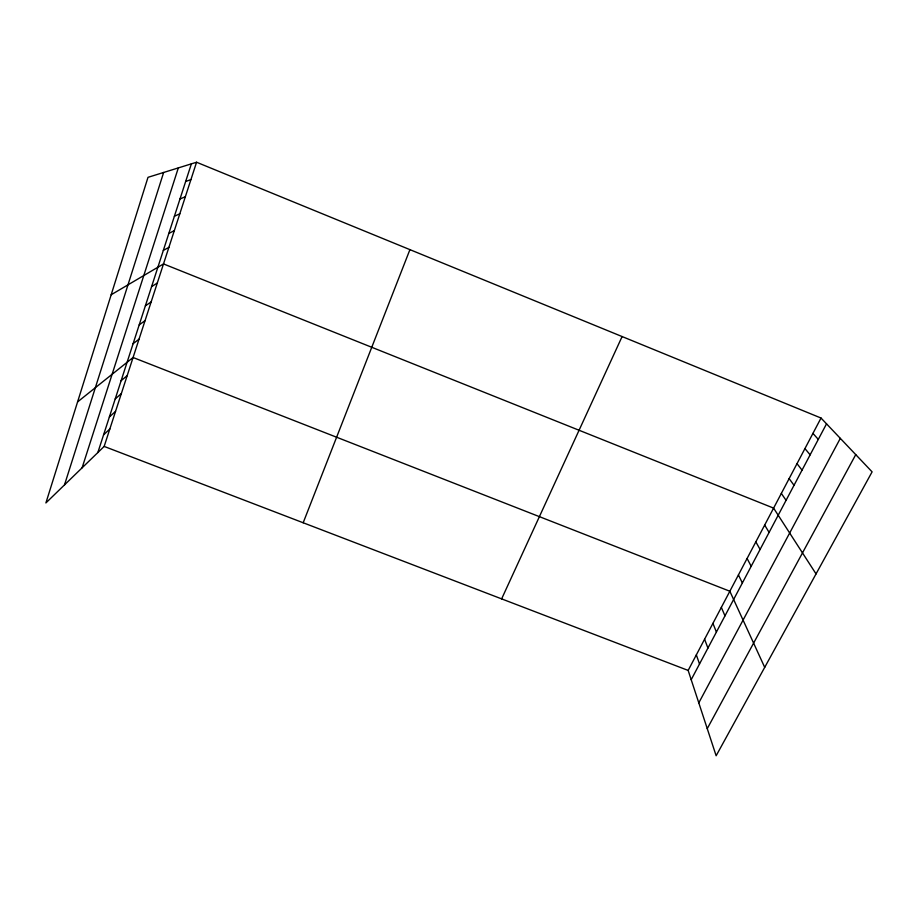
<?xml version="1.0" encoding="UTF-8"?>
<svg xmlns="http://www.w3.org/2000/svg" width="918" height="918" viewBox="0 0 918 918"><rect width="100%" height="100%" fill="white"/><g stroke="black" fill="none" stroke-linecap="round" stroke-linejoin="round"><path stroke-width="1.38" d="M64.501 484.899L163.645 172.469M82.104 467.824L178.322 167.902M97.847 452.54L191.369 163.852M196.567 162.245L148.005 177.323L45.9 502.938L104.159 446.423L196.567 162.245L821.025 418.034L872.1 471.863L716.143 755.755L688.156 670.427L821.025 418.034M303.181 522.767L409.921 249.639M501.63 598.88L622.106 336.55M691.197 679.71L826.533 423.829M698.793 702.867L840.314 438.356M707.25 728.651L855.748 454.628M103.585 434.857L109.827 428.993M109.368 416.99L115.542 411.39M115.22 398.94L121.325 393.615M121.119 380.706L127.166 375.646M77.582 401.912L133.076 357.504L729.844 591.238L764.705 667.363M133.121 343.676L139.031 339.167M139.215 324.869L145.055 320.646M145.377 305.855L151.137 301.93M151.596 286.646L157.288 283.031M111.181 294.747L163.507 263.925L773.599 508.113L816.045 573.911M163.335 250.396L168.889 247.355M168.843 233.413L174.328 230.647M174.397 216.258L179.813 213.779M179.997 198.954L185.344 196.762M185.666 181.489L190.933 179.584M104.159 446.423L688.156 670.427M812.946 433.376L818.294 439.401M804.937 448.581L810.135 454.835M797.008 463.659L802.045 470.131M789.136 478.599L794.024 485.301M781.333 493.425L786.072 500.333M764.671 525.062L769.1 532.417M755.835 541.849L760.093 549.446M747.091 558.477L751.188 566.291M738.428 574.932L742.364 582.976M721.341 607.383L724.979 615.852M712.93 623.368L716.407 632.054M704.588 639.203L707.927 648.097M696.337 654.89L699.527 663.978"/></g></svg>
